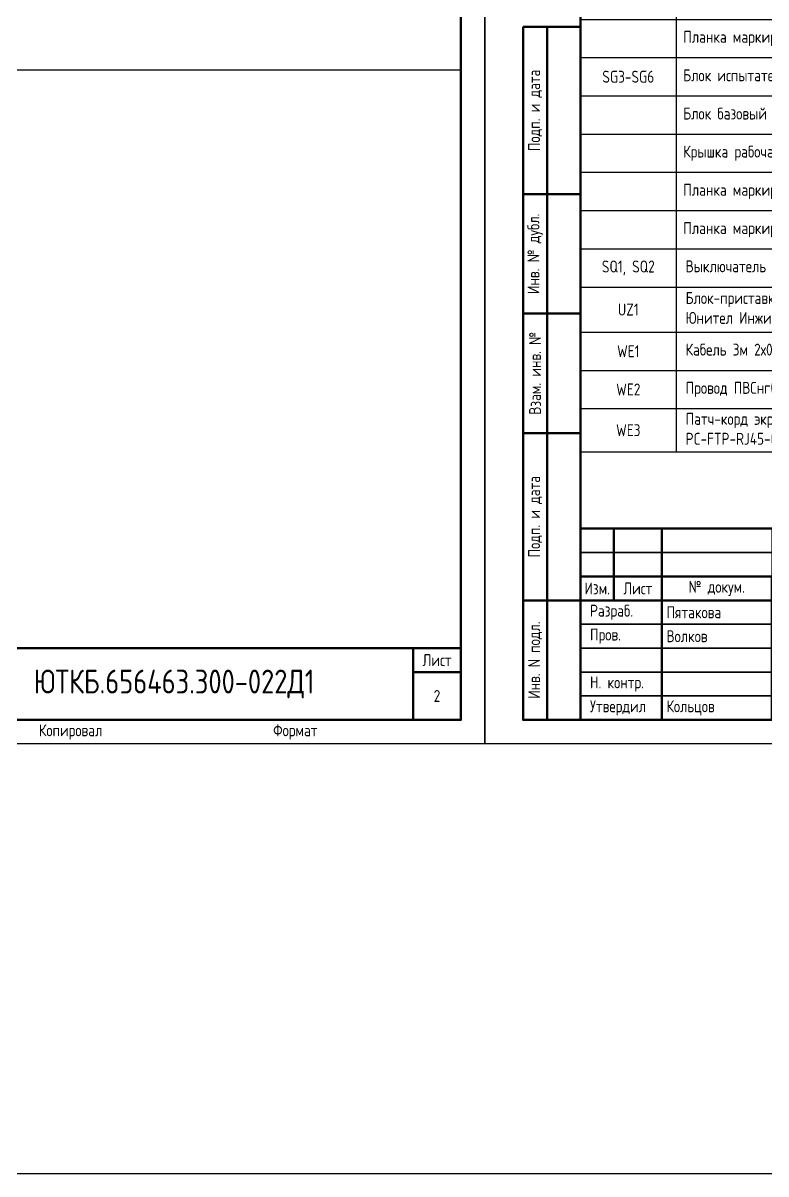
# Model space of a CAD drawing. Header units: millimetres. Extents: x -1036 to 3564, y -90 to 586.
# Drawn here: x -516.6 to -361.2, y -90 to 150.8 of the extents above; entities that cross this region are included whole.
import ezdxf

# ---------------------------------------------------------------- set-up
doc = ezdxf.new("R2010")
doc.units = ezdxf.units.MM
doc.styles.add('Gost_type_A', font='GOST_0.TTF')

# ---------------------------------------------------------------- blocks, each defined once
blk = doc.blocks.new('Штамп левый нижний')
at = {"lineweight": 50}
for points in [[(-12, 145), (-7, 145), (-7, 110), (-12, 110)], [(-7, 145), (0, 145), (0, 110), (-7, 110)], [(-12, 110), (-7, 110), (-7, 85), (-12, 85)], [(-7, 110), (0, 110), (0, 85), (-7, 85)], [(-12, 85), (-7, 85), (-7, 60), (-12, 60)], [(-7, 85), (0, 85), (0, 60), (-7, 60)], [(-12, 60), (-7, 60), (-7, 25), (-12, 25)], [(-7, 60), (0, 60), (0, 25), (-7, 25)], [(-12, 25), (-7, 25), (-7, 0), (-12, 0)], [(-7, 25), (0, 25), (0, 0), (-7, 0)]]:
    blk.add_lwpolyline(points, close=True, dxfattribs=at)
at = {"char_height": 2.5, "attachment_point": 5, "rotation": 90, "style": 'Gost_type_A'}
for s, insert, width in [('Подп. и дата', (-9.5, 127.5), 35), ('Инв. № дубл.', (-9.5, 97.5), 25), ('Взам. инв. №', (-9.5, 72.5), 25), ('Подп. и дата', (-9.5, 42.5), 35), ('Инв. N подл.', (-9.5, 12.5), 25)]:
    blk.add_mtext(s, dxfattribs=dict(at, insert=insert, width=width))
blk = doc.blocks.new('Формат_А4')
blk.add_lwpolyline([(0, 297), (0, 0), (-210, 0), (-210, 297)], close=True)
at = {"lineweight": 50}
blk.add_lwpolyline([(-190, 292), (-5, 292), (-5, 5), (-190, 5)], close=True, dxfattribs=at)
blk = doc.blocks.new('Штамп большой нижний текстовый')
for points in [[(-185, 40), (-178, 40), (-178, 35), (-185, 35)], [(-178, 40), (-168, 40), (-168, 35), (-178, 35)], [(-168, 40), (-145, 40), (-145, 35), (-168, 35)], [(-185, 35), (-178, 35), (-178, 30), (-185, 30)], [(-178, 35), (-168, 35), (-168, 30), (-178, 30)], [(-168, 35), (-145, 35), (-145, 30), (-168, 30)], [(-185, 25), (-168, 25), (-168, 20), (-185, 20)], [(-168, 25), (-145, 25), (-145, 20), (-168, 20)], [(-185, 20), (-168, 20), (-168, 15), (-185, 15)], [(-168, 20), (-145, 20), (-145, 15), (-168, 15)], [(-185, 15), (-168, 15), (-168, 10), (-185, 10)], [(-168, 15), (-145, 15), (-145, 10), (-168, 10)], [(-185, 10), (-168, 10), (-168, 5), (-185, 5)], [(-168, 10), (-145, 10), (-145, 5), (-168, 5)], [(-185, 5), (-168, 5), (-168, 0), (-185, 0)], [(-168, 5), (-145, 5), (-145, 0), (-168, 0)]]:
    blk.add_lwpolyline(points, close=True)
at = {"lineweight": 50}
for points in [[(-185, 40), (-120, 40), (-120, 30), (-185, 30)], [(-178, 40), (-168, 40), (-168, 30), (-178, 30)], [(-185, 30), (-178, 30), (-178, 25), (-185, 25)], [(-178, 30), (-168, 30), (-168, 25), (-178, 25)], [(-168, 30), (-145, 30), (-145, 25), (-168, 25)], [(-185, 25), (-168, 25), (-168, 0), (-185, 0)], [(-168, 25), (-145, 25), (-145, 0), (-168, 0)]]:
    blk.add_lwpolyline(points, close=True, dxfattribs=at)
at = {"char_height": 2.5, "style": 'Gost_type_A'}
for s, insert, width, attachment_point in [('№ докум.', (-156.5, 27.5), 23, 5), ('Изм.', (-181.5, 27.5), 7, 5), ('Лист', (-173, 27.5), 10, 5), ('\\pxl0.8;Разраб.', (-185, 22.5), 17, 4), ('\\pxl0.8;Пров.', (-185, 17.5), 17, 4), ('\\pxl0.8;Н. контр.', (-185, 7.5), 17, 4), ('\\pxl0.8;Утвердил', (-185, 2.5), 17, 4)]:
    blk.add_mtext(s, dxfattribs=dict(at, insert=insert, width=width, attachment_point=attachment_point))
blk = doc.blocks.new('*T23')
at = {"color": 0, "lineweight": -2, "transparency": 16777216}
for p, q in [((0, 0), (185, 0)), ((0, 0), (0, -15)), ((20, 0), (20, -15)), ((130, 0), (130, -15)), ((140, 0), (140, -15)), ((185, 0), (185, -15)), ((210, 0), (395, 0)), ((210, 0), (210, -15)), ((230, 0), (230, -15)), ((340, 0), (340, -15)), ((350, 0), (350, -15)), ((395, 0), (395, -15))]:
    blk.add_line(p, q, dxfattribs=at)
at = {"color": 0, "linetype": 'ByBlock', "lineweight": -2, "transparency": 16777216}
for p, q in [((0, -15), (185, -15)), ((0, -15), (0, -230.93)), ((20, -15), (20, -230.93)), ((130, -15), (130, -230.93)), ((140, -15), (140, -124.46)), ((185, -15), (185, -230.93)), ((210, -15), (395, -15)), ((210, -15), (210, -177.66)), ((230, -15), (230, -177.66)), ((340, -15), (340, -177.66)), ((350, -15), (350, -105.66)), ((395, -15), (395, -177.66)), ((210, -24.41), (395, -24.41)), ((0, -28.63), (185, -28.63)), ((210, -32.41), (395, -32.41)), ((0, -38.06), (185, -38.06)), ((210, -40.41), (395, -40.41)), ((0, -47.45), (185, -47.45)), ((210, -48.41), (395, -48.41)), ((0, -55.45), (185, -55.45)), ((210, -56.41), (395, -56.41)), ((0, -63.45), (185, -63.45)), ((210, -65.66), (395, -65.66)), ((0, -72.88), (185, -72.88)), ((210, -73.66), (395, -73.66)), ((210, -81.66), (395, -81.66)), ((0, -82.78), (185, -82.78)), ((210, -89.66), (395, -89.66)), ((210, -97.66), (395, -97.66)), ((0, -99.79), (185, -99.79)), ((210, -105.66), (395, -105.66)), ((350, -105.66), (350, -113.66)), ((0, -108.46), (185, -108.46)), ((210, -113.66), (395, -113.66)), ((350, -113.66), (350, -129.66)), ((0, -116.46), (185, -116.46)), ((210, -121.66), (395, -121.66)), ((0, -124.46), (185, -124.46)), ((140, -124.46), (140, -188.46)), ((210, -129.66), (395, -129.66)), ((350, -129.66), (350, -137.66)), ((0, -132.46), (185, -132.46)), ((210, -137.66), (395, -137.66)), ((350, -137.66), (350, -177.66)), ((0, -140.46), (185, -140.46)), ((210, -145.66), (395, -145.66)), ((0, -148.46), (185, -148.46)), ((210, -153.66), (395, -153.66)), ((0, -156.46), (185, -156.46)), ((210, -161.66), (395, -161.66)), ((0, -164.46), (185, -164.46)), ((210, -169.66), (395, -169.66)), ((0, -172.46), (185, -172.46)), ((210, -177.66), (395, -177.66)), ((0, -180.46), (185, -180.46)), ((0, -188.46), (185, -188.46)), ((140, -188.46), (140, -230.93)), ((0, -196.46), (185, -196.46)), ((0, -205.89), (185, -205.89)), ((0, -213.89), (185, -213.89)), ((0, -221.89), (185, -221.89)), ((0, -230.93), (185, -230.93))]:
    blk.add_line(p, q, dxfattribs=at)
at = {"transparency": 16777216, "char_height": 2.5, "style": 'Gost_type_A'}
for s, insert, width, attachment_point in [('Поз. обозначение', (10, -7.5), 17, 5), ('Поз. обозначение', (220, -7.5), 17, 5), ('Наименование', (75, -7.5), 107, 5), ('Кол.', (135, -7.5), 7, 5), ('Примечание', (162.5, -7.5), 42, 5), ('Наименование', (285, -7.5), 107, 5), ('Кол.', (345, -7.5), 7, 5), ('Примечание', (372.5, -7.5), 42, 5), ('Перемычка FBS 10-6, HNT-090688, ОРТИС', (232, -93.66), 106, 4), ('1', (345, -93.66), 7, 5), ('Перемычка ПС 2-8, 15000020, СТЭЗ ', (21.5, -128.46), 107, 4), ('6', (135, -128.46), 7, 5), ('2', (135, -136.46), 7, 5), ('Планка маркировочная (1-14) (14,12,10,8,6,4,2; 13,11,9,7,5,3,1), 86401256 KPX 8/10-8,2', (21.5, -144.46), 107, 4), ('2', (135, -144.46), 7, 5), ('{\\C256;Блок испытательный, в составе:}', (21.5, -152.46), 107, 4), ('Блок базовый ЭПББ 4+1, 111505, ТУ 27.33.13-001-53942713-2023, ЭПРОМ', (21.5, -160.46), 107, 4), ('4', (135, -160.46), 7, 5), ('Крышка рабочая ЭПРК 4+1, 121505, ТУ 27.33.13-001-53942713-2023, ЭПРОМ', (21.5, -168.46), 107, 4), ('4', (135, -168.46), 7, 5), ('Планка маркировочная (1-10) (2,4.6,8,10; 1,3,5,7,9), 86401256 KPX 8/10-8,2', (21.5, -176.46), 107, 4), ('4', (135, -176.46), 7, 5), ('Планка маркировочная (1-10) (10,8,6,4,2; 9,7,5,3,1), 86401256 KPX 8/10-8,2', (21.5, -184.46), 107, 4), ('4', (135, -184.46), 7, 5)]:
    blk.add_mtext(s, dxfattribs=dict(at, insert=insert, width=width, attachment_point=attachment_point))
at = {"color": 0, "transparency": 16777216, "char_height": 2.5, "style": 'Gost_type_A'}
for s, insert, width, attachment_point in [('{\\C256;Интеллектуальное электронное устройство \\C6;ЮНИТ-М514-РЗТ-Р102-К103-К103-х-В101-В101-В101-М168.0600-С01.03,\\C256; НЛПР.656122.602-XXX, }ООО Юнител Инжиниринг', (22, -21.81), 106, 4), ('Соединитель электрический RUT 6-RTK/S, HNT-090374, ТУ 27.33.13-001-54070557-2024, ГОСТ IEC 60947-7-1-2016, ОРТИС', (232, -19.71), 106, 4), ('X:1-X:32', (220, -19.71), 18, 5), ('32', (345, -19.71), 7, 5), ('A1', (10, -21.81), 18, 5), ('1', (135, -21.81), 7, 5), ('Пластина торцевая D-RUT 6-RTK, HNT-090665, ОРТИС', (232, -28.41), 106, 4), ('6', (345, -28.41), 7, 5), ('Блок интерфейсный ИЧМ ЮНИТ-ИЧМ-КУГР, ТУ 27.12.23-609-61775353-2024,     ООО Юнител Инжиниринг', (22, -33.34), 106, 4), ('A1.1', (10, -33.34), 18, 5), ('1', (135, -33.34), 7, 5), ('Перемычка коммутационная SB 2-RTK/S, HNT-090979, ОРТИС', (232, -36.41), 106, 4), ('6', (345, -36.41), 7, 5), ('Светильник светодиодный ЖКХ-08 Д с кабелем 3 м, 5000 К,\\PТУ 3461-009-01281952-2018, Фокус ', (22, -42.75), 106, 4), ('EL1', (10, -42.75), 18, 5), ('1', (135, -42.75), 7, 5), ('Перемычка FB 2-RTK/S, HNT-091821, ОРТИС', (232, -44.41), 106, 4), ('2', (345, -44.41), 7, 5), ('HL1', (10, -51.45), 18, 5), ('{\\C256;Лампа СКЛ 14Н-2-Ж-2-220 П Ч IP65 ЯШГК.433137.068 ТУ, Протон-Импульс}', (22, -51.45), 106, 4), ('1', (135, -51.45), 7, 5), ('{\\C256;Планка маркировочная} (1-32), 86401256 KPX 8/10-8,2', (232, -52.41), 106, 4), ('1', (345, -52.41), 7, 5), ('вертикальное положение', (351.5, -52.41), 42, 4), ('Соединитель электрический RPV 4-MT(-P), HNT-131560, ТУ 27.33.13-001-54070557-2024, ГОСТ IEC 60947-7-1-2016, ОРТИС ', (232, -61.03), 106, 4), ('R1, R2', (10, -59.45), 18, 5), ('{\\C256;Резистор С5-35В, 25 Вт, 3,9 кОм, ±10%, ОЖО.467.541 ТУ, Кермет}', (22, -59.45), 106, 4), ('2', (135, -59.45), 7, 5), ('X:33-X:201', (220, -61.03), 18, 5), ('169', (345, -61.03), 7, 5), ('{\\C256;Устройство контроля изоляции ЮНИТ-КИ, ТУ 27.12.23-609-61775353-2024,     ООО Юнител Инжиниринг}', (22, -68.16), 106, 4), ('{\\fGOST type A|b0|i0|c0|p34;\\W1;KS1, KS2}', (10, -68.16), 18, 5), ('2', (135, -68.16), 7, 5), ('Пластина торцевая D-RPV 4-MT(-P), HNT-131561, ОРТИС', (232, -69.66), 106, 4), ('26', (345, -69.66), 7, 5), ('SA1, SA3, SA5, SA7, SA9', (10, -77.83), 18, 5), ('{\\C256;Переключатель кулачковый S10 JDG 1105 B4/1447,  (с компл. винтов 3,9х16 потай, саморез DIN 7982F-H A2 - 4 шт.), АУТС.642210.001 ТУ, ОРТИС}', (22, -77.83), 106, 4), ('5', (135, -77.83), 7, 5), ('Перемычка FBS 2-6, HNT-091360, ОРТИС', (232, -77.66), 106, 4), ('17', (345, -77.66), 7, 5), ('SA2, SA4, SA6, SA8, SA10, SA11-SA14', (10, -91.29), 18, 5), ('Перемычка FBS 4-6, HNT-091958, ОРТИС', (232, -85.66), 106, 4), ('2', (345, -85.66), 7, 5), ('{\\C256;Переключатель кулачковый S10 JDG 1103 B4/1447,  (с компл. винтов 3,9х16 потай, саморез DIN 7982F-H A2 - 4 шт.), АУТС.642210.001 ТУ, ОРТИС}', (22, -91.29), 106, 4), ('9', (135, -91.29), 7, 5), ('Перемычка FBS 20-6, HNT-133475, ОРТИС', (232, -101.66), 106, 4), ('1', (345, -101.66), 7, 5), ('SG1, SG2', (10, -104.12), 18, 5), ('{\\C256;Блок испытательный, в составе:}', (22, -104.12), 106, 4), ('{\\C256;Планка маркировочная} (33-201), 86401217 KPX 6/10-6,2', (231.5, -109.66), 107, 4), ('{\\C256;Блок базовый ЭПББ 6+1, 111507, ТУ 27.33.13-001-53942713-2023, НПП "ЭПРОМ"}', (22, -112.46), 106, 4), ('1', (345, -109.66), 7, 5), ('вертикальное положение', (351.5, -109.66), 42, 4), ('2', (135, -112.46), 7, 5), ('X:202-X:231', (220, -117.66), 18, 5), ('Соединитель электрический  PTU 4-MTD-P, 3209540, ОРТИС', (232, -117.66), 106, 4), ('30', (345, -117.66), 7, 5), ('{\\C256;Крышка рабочая ЭПРК 6+1, 121507, ТУ 27.33.13-001-53942713-2023, НПП "ЭПРОМ"}', (22, -120.46), 106, 4), ('2', (135, -120.46), 7, 5), ('Крышка концевая D-PTU 4-MT, 3209534, ОРТИС', (232, -125.66), 106, 4), ('1', (345, -125.66), 7, 5), ('{\\C256;Планка маркировочная} (202-231), 86401217 KPX 6/10-6,2', (231.5, -133.66), 107, 4), ('1', (345, -133.66), 7, 5), ('{\\C256;Планка маркировочная} (1-14) (2,4.6,8,10,12,14; 1,3,5,7,9,11,13){\\C256;, 86401256 KPX 8/10-8,2}', (21.5, -136.46), 107, 4), ('вертикальное положение', (351.5, -133.66), 42, 4), ('горизонтальное положение', (141.5, -136.46), 42, 4), ('горизонтальное положение', (141.5, -144.46), 42, 4), ('SG3-SG6', (10, -152.46), 18, 5), ('горизонтальное положение', (141.5, -176.46), 42, 4), ('горизонтальное положение', (141.5, -184.46), 42, 4), ('SQ1, SQ2', (10, -192.46), 18, 5), ('{\\C256;Выключатель путевой ВВП11-10А313-20У311, ТУ 3428-155-00216823-2005, ВНИИР }', (22, -192.46), 106, 4), ('2', (135, -192.46), 7, 5), ('{\\C256;Блок-приставка конденсаторная ЮНИТ-БК-02, ТУ 27.12.31-601-61775353-2016, }ООО Юнител Инжиниринг', (22, -201.17), 106, 4), ('UZ1', (10, -201.17), 18, 5), ('1', (135, -201.17), 7, 5), ('WE1', (10, -209.89), 18, 5), ('Кабель 3м 2х0,75, Фокус', (22, -209.89), 106, 4), ('1', (135, -209.89), 7, 5), ('{\\C256;в составе позиции} EL1', (141.5, -209.89), 42, 4), ('WE2', (10, -217.89), 18, 5), ('Провод ПВСнг(А)-LS 2х0,75, ГОСТ 7399-97', (22, -217.89), 106, 4), ('4', (135, -217.89), 7, 5), ('{\\C256;м}', (141.5, -217.89), 42, 4), ('{\\C256;Патч-корд экранированный, категории 5е, FTP серый PC-FTP-RJ45-Cat.5e-1,5m-LSZH, 8871c, Cabeus}', (22, -226.41), 106, 4), ('WE3', (10, -226.41), 18, 5), ('1', (135, -226.41), 7, 5)]:
    blk.add_mtext(s, dxfattribs=dict(at, insert=insert, width=width, attachment_point=attachment_point))
blk = doc.blocks.new('Штамп малый нижний')
at = {"lineweight": 50}
for points in [[(-120, 15), (-10, 15), (-10, 0), (-120, 0)], [(-10, 15), (0, 15), (0, 10), (-10, 10)], [(-10, 10), (0, 10), (0, 0), (-10, 0)]]:
    blk.add_lwpolyline(points, close=True, dxfattribs=at)
at = {"char_height": 2.5, "style": 'Gost_type_A'}
for s, insert, width, attachment_point in [('Лист', (-5, 12.5), 10, 5), ('Копировал', (-75, -2.53), 13.1202, 6), ('Формат', (-30, -2.53), 13.1202, 6)]:
    blk.add_mtext(s, dxfattribs=dict(at, insert=insert, width=width, attachment_point=attachment_point))

msp = doc.modelspace()

# ---------------------------------------------------------------- linework, layer by layer
msp.add_line((-610, 141), (-425, 141))
msp.add_lwpolyline([(-1036, 586), (3564, 586), (3564, -90), (-1036, -90)], close=True)

# ---------------------------------------------------------------- block references
at = {"color": 1}
for name, p in [('Формат_А4', (-420, 0)), ('Формат_А4', (-210, 0)), ('Штамп левый нижний', (-400, 5)), ('Штамп большой нижний текстовый', (-215, 5)), ('Штамп малый нижний', (-425, 5))]:
    msp.add_blockref(name, p, dxfattribs=at)
msp.add_blockref('*T23', (-400, 292))

# ---------------------------------------------------------------- texts
at = {"style": 'Gost_type_A'}
for s, insert, char_height, width, attachment_point in [('Пятакова', (-382, 27.5), 2.5, 22, 4), ('Волков', (-382, 22.5), 2.5, 22, 4), ('{\\C256;ЮТКБ.656463.300-022}Д1', (-485, 12.5), 5, 120, 5), ('2', (-430, 10), 2.5, 10, 5), ('Кольцов', (-382, 7.5), 2.5, 22, 4)]:
    msp.add_mtext(s, dxfattribs=dict(at, insert=insert, char_height=char_height, width=width, attachment_point=attachment_point))

doc.saveas('drawing.dxf')
